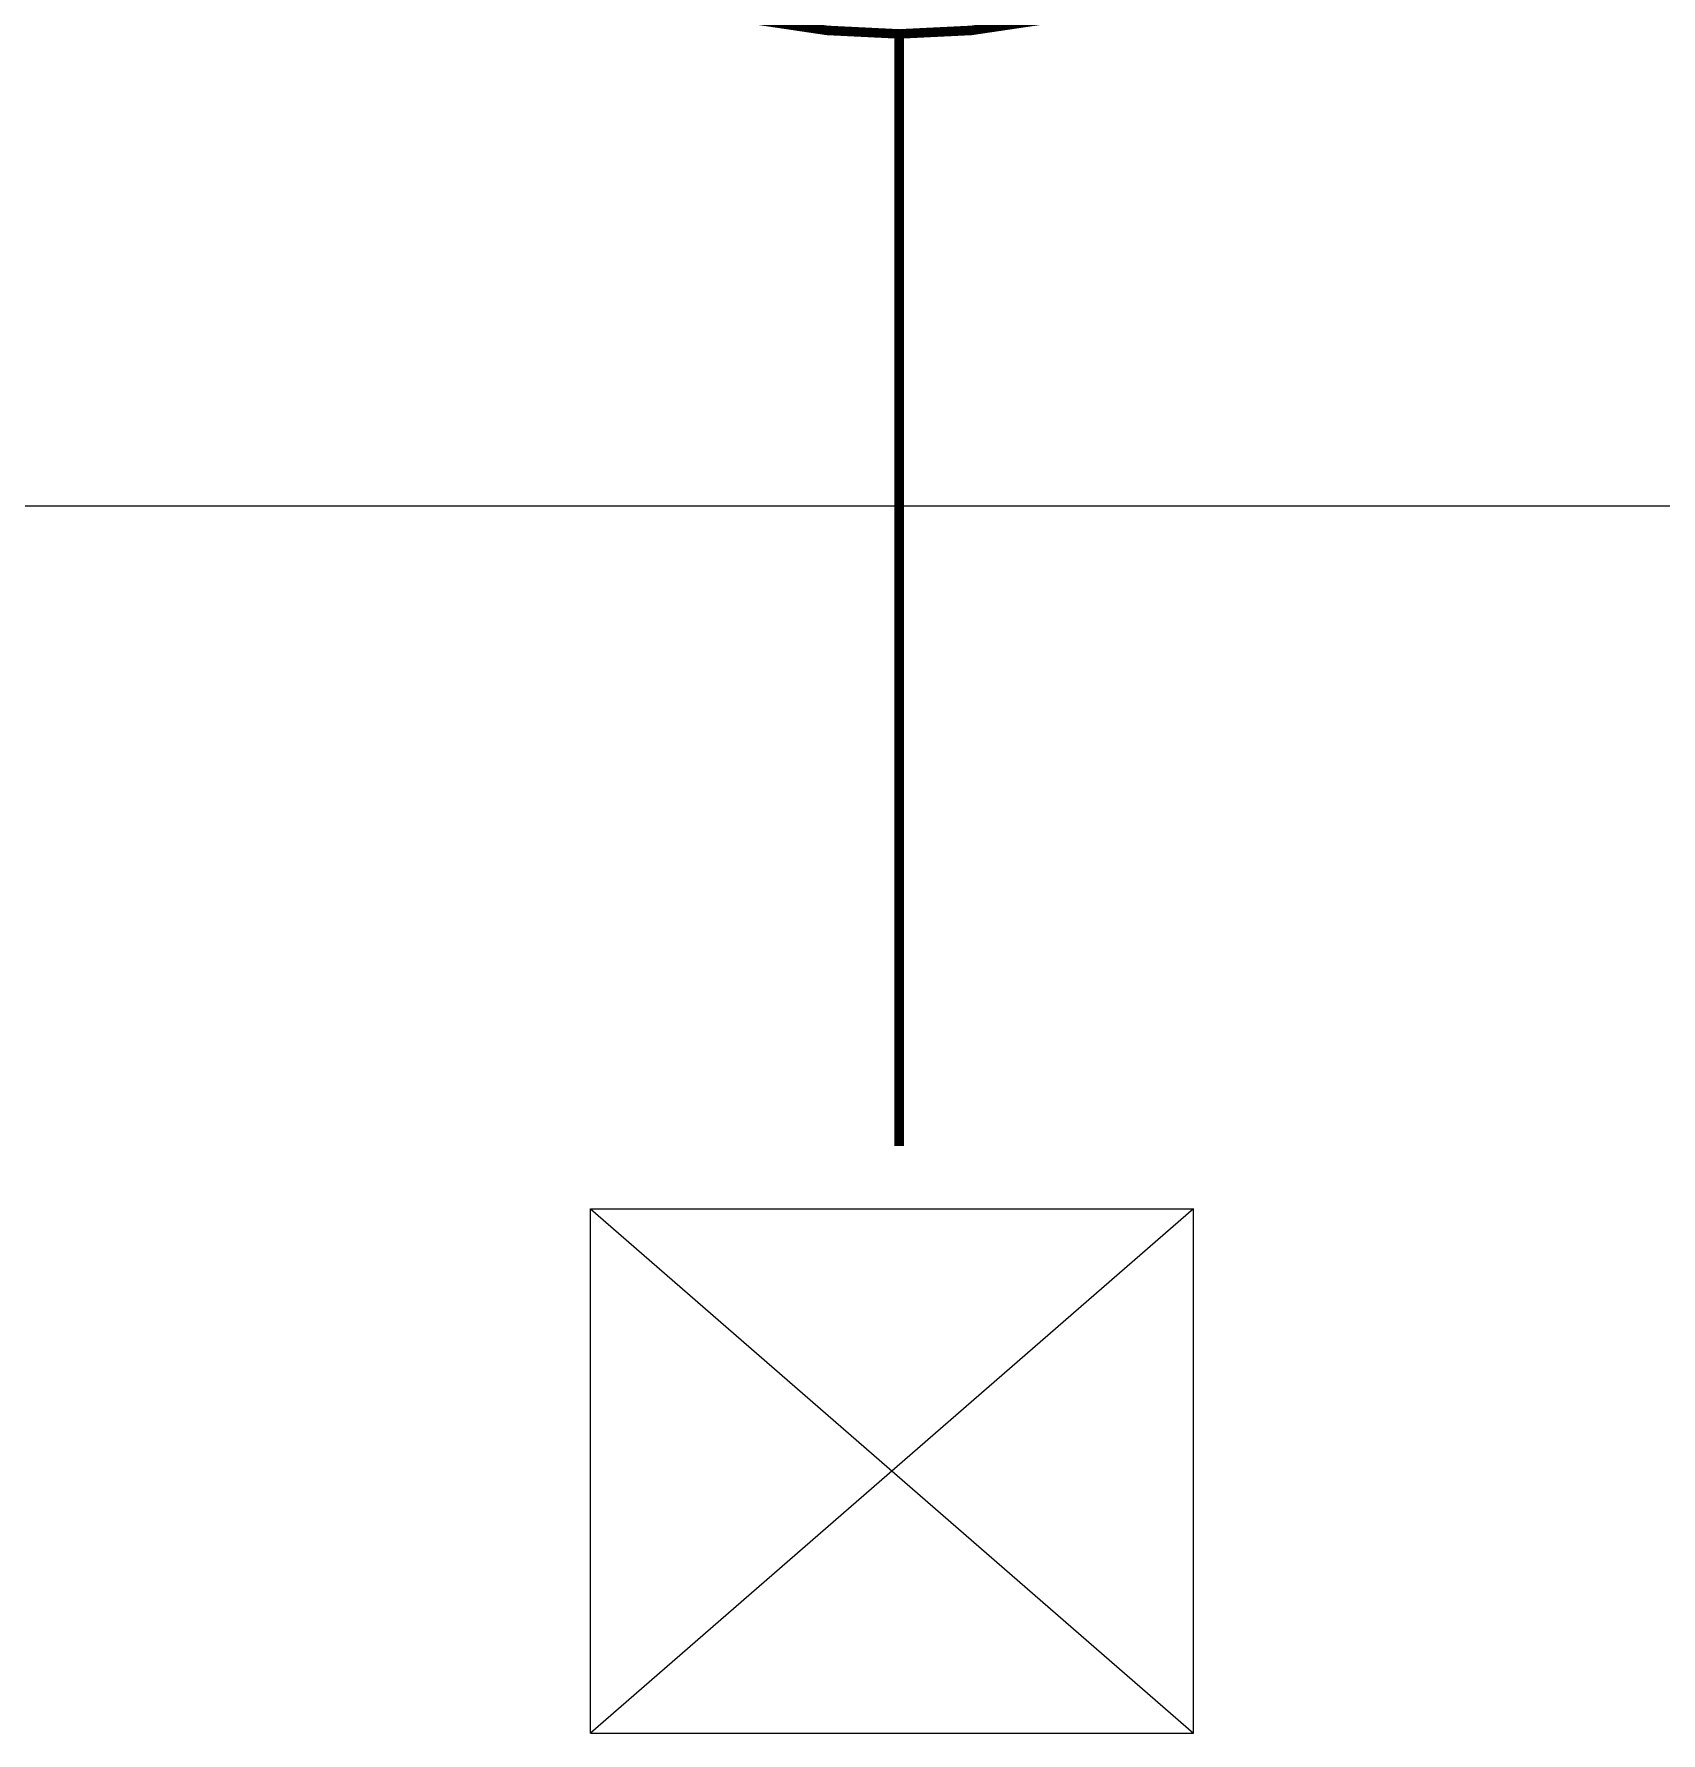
# Model space of a CAD drawing. Header units: inches. Extents: x 702888 to 852715, y 9845 to 271320.
# Drawn here: x 767374 to 767886, y 89690 to 90224 of the extents above; entities that cross this region are included whole.
import ezdxf

# ---------------------------------------------------------------- set-up
doc = ezdxf.new("R2010")
doc.units = ezdxf.units.IN
doc.header["$MEASUREMENT"] = 0
doc.layers.get('0').update_dxf_attribs({"lineweight": 5})
for name, color, linetype, lineweight in [('Air input', 130, 'Continuous', 5), ('BEMASSUNG', 5, 'Continuous', 0), ('electtric city', 1, 'Continuous', 5)]:
    doc.layers.add(name, color=color, linetype=linetype, lineweight=lineweight)

# ---------------------------------------------------------------- blocks, each defined once
blk = doc.blocks.new('45y46y')
at = {"const_width": 3}
blk.add_lwpolyline([(740418.64, 180052.2), (740732.92, 180052.2)], dxfattribs=at)
for points in [[(740732.92, 180071.09), (740732.92, 180052.2), (740796.4, 180052.2), (740732.92, 180071.09)], [(740732.92, 180033.31), (740732.92, 180052.2), (740796.4, 180052.2), (740732.92, 180033.31)]]:
    blk.add_solid(points)
blk = doc.blocks.new('4y5y46y')
blk.add_line((740606.51, 179820.86), (740606.51, 179471.38))
at = {"const_width": 3}
blk.add_lwpolyline([(740606.51, 179820.86, -1), (740606.51, 180283.53, -1), (740606.51, 179820.86), (740606.51, 179471.38)], format="xyb", dxfattribs=at)
blk.add_circle((740606.51, 180052.2), 231.34)
at = {"rotation": 43.08915135710794}
blk.add_blockref('45y46y', (322747.82, -457373.02), dxfattribs=at)
blk = doc.blocks.new('5ty56y')
for p, q in [((739176.32, 79054.53), (739365.76, 79054.53)), ((739176.32, 78889.75), (739365.76, 78889.75))]:
    blk.add_line(p, q)
blk.add_lwpolyline([(739176.32, 79054.53), (739365.76, 78889.75), (739365.76, 79054.53), (739176.32, 78889.75)], close=True)
blk = doc.blocks.new('RT65Y6')
blk.add_lwpolyline([(763481.65, 80166.21), (777481.65, 80166.21), (777481.65, 79866.21), (763481.65, 79866.21)], close=True)

msp = doc.modelspace()

# ---------------------------------------------------------------- block references
at = {"layer": 'Air input'}
msp.add_blockref('4y5y46y', (27039.622, -89597.158), dxfattribs=at)
at = {"layer": 'BEMASSUNG'}
msp.add_blockref('RT65Y6', (1693.991, 10209.137), dxfattribs=at)
at = {"layer": 'electtric city'}
msp.add_blockref('5ty56y', (28372.803, 10799.977), dxfattribs=at)

doc.saveas('drawing.dxf')
